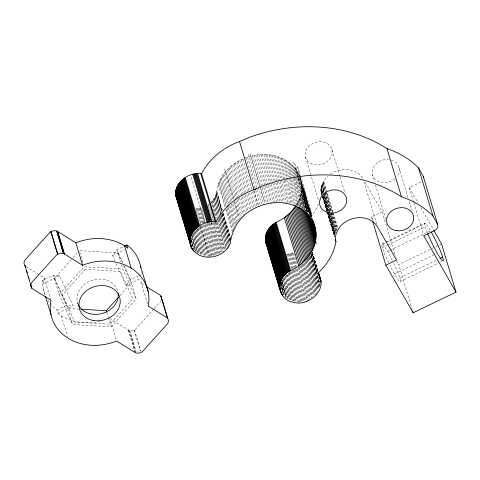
<?xml version="1.0" encoding="UTF-8"?>
<svg xmlns="http://www.w3.org/2000/svg" width="480" height="480" viewBox="0 0 480 480"><rect width="100%" height="100%" fill="white"/><g stroke="black" fill="none" stroke-linecap="round" stroke-linejoin="round"><path stroke-width="0.36" stroke-dasharray="2.4 1.8" d="M321.102 195.654A63.984 52.986 -16.7 0 0 321.534 193.542L320.922 190.452L321.192 187.254L322.386 183.75L324.708 179.61A22.302 18.468 -16.7 0 1 328.05 175.956M296.514 204.636C301.482 196.578 303.192 186.318 300.018 177.282L312.342 218.364M50.1 303.498A49.986 41.394 -16.7 0 0 54.162 307.866L56.958 309.984L57.924 313.194L73.128 305.856L59.664 275.838L53.346 275.208L42.708 280.344L42.546 281.964A49.986 41.394 -16.7 0 0 45.27 295.374M59.664 275.838L43.668 283.554L44.238 277.83L39.864 275.112M147.552 303.93L141.444 283.56L141.87 279.264M216.198 219.264L211.098 202.26C217.626 196.818 216.63 187.572 219.858 180.504C224.592 170.382 233.628 162.684 243.852 158.442M115.002 260.988L112.554 255.528L116.946 249.738L123.51 246.564M116.226 263.718L126.018 285.552L130.41 279.756L138.39 275.904M123.414 265.23L131.376 282.966L136.188 299.022L111.12 326.772L72.588 324.498L59.124 294.474L54.306 278.424L72.354 258.444M72.858 257.886L78.876 251.226M59.124 294.474L84.192 266.73L122.724 269.004L136.188 299.022M119.844 295.734L131.376 282.966M153.798 309.024L136.254 328.44A5.982 4.95 -16.7 0 1 134.406 329.862L134.166 329.982A5.982 4.95 -16.7 0 1 129.774 330.534L129.528 330.48A5.982 4.95 -16.7 0 1 128.586 330.156L109.824 318.564L116.358 340.338M154.296 308.472L160.308 301.818A5.982 4.95 -16.7 0 0 161.154 300.6M208.008 204.762L208.662 204.3L213.978 222.006M112.554 255.528L124.476 249.78M56.958 309.984L66.81 305.232L73.128 305.856M139.056 275.586L141.048 274.62L141.21 273A49.986 41.394 -16.7 0 0 141.174 271.542M126.018 285.552L140.682 278.478M413.562 201.792L409.314 187.626L420.024 182.46A5.982 4.95 -16.7 0 0 421.746 181.272M372.258 219.852L371.406 217.02L382.11 211.842L364.488 181.164M381.93 243.87L385.284 242.25M385.956 241.926L424.842 223.152M382.656 244.17L425.568 223.458M382.338 247.56L387.03 245.292M387.702 244.968L425.256 226.842M387.666 251.472L389.676 250.5M390.348 250.176L430.56 230.766M412.314 309.942L398.712 264.612L431.508 248.784M432.18 248.46L441.552 243.936M394.41 273.948L435.966 253.89M399.738 277.866L435.918 260.4M400.146 281.556L437.664 263.442M440.346 262.152L441.684 261.504M286.44 254.49L293.562 252.648M244.368 158.22C263.526 149.874 290.97 155.118 299.532 175.968M200.658 225.24L195.774 208.95L201.396 207.906L206.07 223.488M122.19 262.5L117.906 252.948L79.374 250.674L83.148 263.238M54.306 278.424L67.77 308.442L78.888 309.096M141.444 283.56L145.194 285.888M26.118 266.574L39.24 274.722M57.924 313.194L61.218 315.696A49.986 41.394 -16.7 0 0 100.11 321.528M371.406 217.02L373.992 221.526M396.498 260.754L398.712 264.612M409.314 187.626L417.834 202.512M420.798 207.69L433.398 229.698M116.946 249.738L122.76 262.698M124.29 266.112L130.41 279.756M53.346 275.208L66.81 305.232M413.772 202.5L423.762 235.794M398.874 167.202L408.012 197.658M409.074 201.198L411.84 210.408M389.346 159.648A13.752 11.388 -16.7 0 0 372.492 174.972L374.616 182.052M375.462 184.884L385.878 219.594M382.11 211.842L395.286 255.756M363.87 181.44L376.62 223.938M331.878 149.418A13.752 11.388 -16.7 0 1 314.856 164.718A13.752 11.388 -16.7 0 1 309.324 145.782A13.752 11.388 -16.7 0 1 331.878 149.418L339.954 176.334M340.164 177.042L344.844 192.624M323.886 181.674L333.024 212.13M333.234 212.844L337.698 227.718M323.532 182.148L326.082 190.644M326.934 193.476L332.46 211.896M332.67 212.604L337.56 228.894M323.196 182.628L325.746 191.124M325.962 191.832L332.124 212.376M332.334 213.084L337.224 229.374M322.884 183.114L325.434 191.616M325.65 192.324L331.596 212.154M331.812 212.862L337.122 230.568M322.596 183.612L324.93 191.4M325.146 192.108L336.618 230.358M322.326 184.116L324.66 191.904M324.876 192.612L336.138 230.154M322.08 184.626L324.204 191.706M325.056 194.544L330.156 211.542M331.002 214.374L336.102 231.372M321.852 185.142L323.976 192.228M324.192 192.936L329.928 212.058M330.144 212.766L335.88 231.888M321.654 185.664L323.778 192.75M323.988 193.458L329.514 211.872M329.73 212.58L335.676 232.41M321.474 186.192L323.388 192.564M323.598 193.272L329.124 211.692M329.976 214.524L335.502 232.938M321.324 186.72L323.232 193.092M324.084 195.93L328.758 211.512M329.61 214.344L335.346 233.466M321.192 187.254L322.89 192.918M323.742 195.75L335.214 234M322.788 193.452L321.084 187.788L322.494 193.278M322.998 194.16L334.896 233.826M323.34 196.11L327.804 210.984M328.656 213.816L334.818 234.36M320.946 188.856L322.224 193.104M323.07 195.936L327.744 211.518M327.96 212.226L334.758 234.894M320.916 189.39L322.188 193.638M323.04 196.47L327.504 211.344M327.714 212.052L334.728 235.428M320.904 189.924L322.182 194.172M322.392 194.88L327.282 211.17M327.492 211.878L334.716 235.962M320.922 190.452L322.2 194.7M322.41 195.408L327.084 210.99M327.936 213.828L334.734 236.49M320.964 190.98L322.026 194.52M322.878 197.352L327.126 211.518M327.336 212.226L334.566 236.31M321.03 191.502L321.882 194.334M322.728 197.172L326.982 211.338M327.072 211.854L334.506 236.646M321.234 192.534L321.87 194.658M322.596 197.082L326.898 211.458M327.06 211.956L334.494 236.748M305.496 157.194L318.666 201.108M297.846 167.094L300.186 174.888M300.396 175.596L312.3 215.262M296.886 165.906L299.856 175.824M300.072 176.532L311.334 214.074M299.958 177.384L312.282 218.466M298.98 174.678L312.156 218.592M301.332 182.724L311.742 217.428M298.374 173.412L299.436 176.952M299.646 177.66L311.544 217.326M301.5 184.116L311.058 215.994M297.702 172.17L299.19 177.132M299.4 177.84L310.878 216.084M301.602 185.526L310.734 215.982M294.78 163.644L310.572 216.294M301.632 186.942L310.35 215.982M296.178 169.782L298.308 176.868M298.518 177.576L309.78 215.112M301.602 188.358L309.258 213.858M293.646 162.57L308.094 210.738M295.332 168.636L297.882 177.132M298.098 177.84L308.934 213.966M301.512 189.786L308.736 213.87M294.432 167.52L307.818 212.148M301.35 191.208L307.722 212.46M302.904 197.31L307.362 212.184M316.29 241.932L317.352 245.478M293.478 166.446L296.874 177.78M297.09 178.488L307.074 211.776M301.122 192.636L306.858 211.758M292.464 165.402L306.702 212.862M300.834 194.058L305.934 211.056M291.408 164.406L305.646 211.86M300.48 195.474L304.938 210.348M290.298 163.446L294.546 177.612M294.756 178.32L304.746 211.608M300.06 196.884L303.882 209.634M289.134 162.528L303.588 210.69M299.58 198.288L302.556 208.206M287.934 161.652L292.818 177.942M293.034 178.65L302.382 209.814M299.034 199.674L301.374 207.468M286.68 160.824L301.134 208.986M298.428 201.054L300.132 206.718M285.39 160.038L299.628 207.498M297.762 202.41L299.04 206.664M312.486 252.594L318.036 271.254M312.402 252.558L317.928 270.972M312.288 252.522L318.024 271.65M312.138 252.498L317.88 271.62M284.058 159.306L289.794 178.428M290.01 179.136L298.506 207.468M311.958 252.474L317.7 271.596M311.964 253.164L317.484 271.578M297.036 203.754L297.678 205.878M311.934 253.854L317.454 272.268M311.658 253.842L317.184 272.256M311.484 253.842L317.01 272.256M311.352 253.824L316.878 272.238M318.36 277.2L320.49 284.28M282.69 158.616L296.928 206.076M311.436 255.228L316.752 272.934M317.598 275.766L320.148 284.268M311.07 255.21L319.782 284.25M310.878 255.894L319.806 285.642M281.28 157.98L295.734 206.142M310.446 255.87L319.8 287.034M310.2 256.548L319.548 287.712M309.708 256.512L319.272 288.384M279.84 157.392L286.428 179.352M286.638 180.06L294.288 205.554M309.396 257.178L318.96 289.05M309.06 257.832L318.624 289.71M278.37 156.858L285.168 179.52M285.378 180.228L292.818 205.02M308.478 257.772L318.258 290.358M308.088 258.408L317.862 290.994M276.864 156.372L291.318 204.54M307.662 259.038L317.436 291.618M307.212 259.65L316.986 292.23M306.738 260.25L316.512 292.836M275.334 155.94L282.558 180.024M282.774 180.732L289.788 204.108M306.24 260.838L316.224 294.126M305.712 261.408L315.702 294.702M273.78 155.568L288.228 203.73M305.16 261.966L314.94 294.546M304.59 262.506L314.364 295.086M272.202 155.244L279.852 180.744M280.068 181.452L286.656 203.406M304.206 263.736L313.77 295.608M303.378 263.532L313.152 296.112M270.606 154.974L278.466 181.182M278.682 181.89L285.054 203.142M302.742 264.012L312.516 296.598M302.088 264.48L312.078 297.768M268.992 154.764L277.068 181.68M277.278 182.388L283.44 202.926M301.416 264.924L311.4 298.212M300.936 266.052L310.5 297.93M267.36 154.608L275.646 182.232M275.862 182.94L281.808 202.77M300.018 265.746L310.002 299.034M299.292 266.124L309.072 298.704M265.716 154.506L280.17 202.674M298.77 267.186L308.76 300.48M293.772 253.356L296.958 263.976M298.02 267.522L308.01 300.81M264.066 154.464L278.514 202.626M292.8 252.954L296.622 265.704M297.474 268.536L307.248 301.116M262.404 154.47L271.116 183.516M271.326 184.224L276.852 202.638M292.026 253.236L306.48 301.398M291.246 253.494L295.71 268.368M295.92 269.076L305.7 301.656M260.736 154.542L269.448 183.582M269.664 184.29L275.19 202.704M290.46 253.728L294.924 268.602M295.134 269.31L304.908 301.89M289.662 253.932L293.7 267.39M294.552 270.222L304.116 302.094M259.068 154.662L267.996 184.41M268.206 185.118L273.522 202.83M288.864 254.112L303.312 302.274M288.06 254.268L302.508 302.43M257.4 154.842L266.538 185.298M266.754 186.006L271.854 203.004M287.25 254.394L291.924 269.976M292.14 270.684L301.488 301.848M291.54 271.494L300.678 301.95M255.738 155.076L264.876 185.532M265.086 186.24L270.186 203.238M290.73 271.566L299.868 302.022M290.13 272.322L299.058 302.07M289.32 272.34L298.248 302.088M254.076 155.364L268.524 203.526M289.314 272.694L289.734 274.11M288.726 273.036L297.438 302.082M288.138 273.714L296.64 302.046M252.426 155.706L261.774 186.87M261.984 187.584L266.874 203.874M287.556 274.356L295.842 301.98M286.98 274.974L295.056 301.89M286.77 274.926L287.19 276.342M250.2 153.696L264.648 201.864M250.782 156.102L260.13 187.272M260.346 187.98L265.23 204.27M286.2 274.86L294.06 301.068M285.642 275.424L293.292 300.924M285.09 275.964L292.74 301.464M248.46 154.182L258.234 186.762M258.444 187.47L263.604 204.72M284.766 277.182L291.78 300.558M284.238 277.668L291.042 300.336M247.536 157.062L257.1 188.934M257.316 189.642L261.99 205.224M283.728 278.13L290.316 300.09M283.236 278.568L289.608 299.814M282.966 279.684L288.918 299.514M245.946 157.614L255.504 189.492M255.72 190.2L260.394 205.782M282.504 280.068L288.24 299.196M282.06 280.434L287.586 298.848M281.904 281.598L285.942 295.056M282.06 282.186L286.944 298.482M254.142 190.806L258.816 206.388M281.442 281.796L286.326 298.086M281.472 282.192L282.744 286.446M253.752 190.668L257.79 204.126M281.484 283.506L285.732 297.672M281.424 283.614L283.974 292.116M281.394 283.788L283.728 291.582M281.118 283.782L285.156 297.24M280.782 284.034L284.394 296.07M242.814 158.88L252.378 190.752M252.588 191.46L257.268 207.042M280.89 285.678L283.656 294.888M280.812 286.602L283.362 295.098M280.758 287.502L281.82 291.042M241.29 159.588L250.212 189.336M251.064 192.168L255.738 207.75M239.79 160.338L249.348 192.216M249.564 192.924L254.238 208.506M238.32 161.142L252.768 209.31M236.88 161.988L245.802 191.736M246.654 194.574L251.328 210.156M235.476 162.882L244.824 194.046M245.04 194.754L249.924 211.044M234.108 163.818L243.462 194.982M243.672 195.69L248.562 211.98M232.782 164.79L242.13 195.954M242.346 196.668L247.23 212.958M231.492 165.81L240.204 194.85M241.056 197.682L245.94 213.972M230.25 166.86L239.382 197.322M239.598 198.03L244.698 215.028M229.044 167.952L237.972 197.7M238.182 198.414L243.498 216.12M227.892 169.08L236.82 198.828M237.03 199.536L242.34 217.248M226.788 170.238L235.71 199.992M235.926 200.7L241.236 218.406M225.732 171.432L234.018 199.056M234.87 201.888L240.18 219.6M224.538 168.816L238.986 216.978M224.724 172.656L232.8 199.572M233.652 202.404L239.178 220.818M223.776 173.904L231.852 200.82M232.698 203.652L238.224 222.066M222.876 175.182L231.378 203.514M231.588 204.222L237.33 223.344M222.036 176.478L229.896 202.686M230.748 205.518L236.484 224.646M221.25 177.798L228.9 203.298M229.752 206.136L235.704 225.966M220.524 179.142L228.39 205.35M228.6 206.058L234.978 227.31M219.858 180.504L227.724 206.712M227.934 207.42L234.312 228.666M219.258 181.878L226.908 207.378M227.118 208.086L233.706 230.04M218.712 183.27L225.726 206.64M226.572 209.472L233.16 231.432M218.262 184.578L225.486 208.662M225.696 209.37L232.71 232.746M216.804 191.454L222.966 211.992M223.182 212.7L231.042 238.908M216.726 192.018L222.246 210.438M223.098 213.27L230.322 237.354M216.594 192.714L221.904 210.42M222.756 213.252L230.832 240.168M216.432 193.404L221.742 211.11M222.594 213.942L230.88 241.566M216.24 194.088L221.34 211.092M222.186 213.924L230.688 242.256M216.012 194.772L221.112 211.77M221.964 214.602L230.25 242.226M215.76 195.45L221.286 213.864M221.496 214.572L230.208 243.612M215.478 196.122L220.998 214.536M221.214 215.244L229.71 243.576M215.16 196.782L220.686 215.202M220.896 215.91L229.614 244.95M214.818 197.442L219.708 213.732M220.554 216.564L229.056 244.896M214.446 198.084L219.336 214.374M220.182 217.212L228.894 246.252M214.044 198.72L219.36 216.426M219.57 217.134L228.498 246.888M213.618 199.344L218.508 215.634M219.36 218.472L228.072 247.512M213.168 199.956L218.052 216.246M218.904 219.084L227.616 248.124M212.688 200.556L217.572 216.846M218.424 219.678L227.136 248.718M212.178 201.138L217.704 219.558M217.92 220.266L226.632 249.306M211.65 201.708L216.54 217.998M217.602 221.544L225.678 248.46M217.26 222.804L225.12 249.012M216.474 222.63L224.544 249.546M215.658 222.444L223.95 250.068M215.04 222.942L223.752 251.982M214.188 222.714L222.69 251.046M208.218 205.47L222.03 251.508M212.64 222.906L221.352 251.946M211.734 222.618L220.662 252.366M211.218 222.27L211.854 224.394M211.026 223.014L220.164 253.476M210.3 223.392L219.228 253.14M209.352 223.032L218.49 253.488M208.602 223.362L217.74 253.818M207.624 222.954L217.398 255.54M207.066 223.944L216.63 255.816M206.286 224.196L215.844 256.068M200.604 208.134L205.284 223.716M205.494 224.424L215.058 256.296M191.22 177.372L205.668 225.54M199.812 208.332L204.06 222.504M204.912 225.336L214.26 256.5M199.008 208.512L213.456 256.674M198.204 208.662L212.652 256.824M197.394 208.782L201.642 222.948M202.494 225.78L211.842 256.95M196.584 208.878L201.468 225.168M201.684 225.876L211.032 257.046M200.874 225.948L210.012 256.404M200.406 226.314L208.908 254.646M200.274 226.698L209.202 256.446M199.68 227.418L208.392 256.458M198.876 227.406L207.588 256.446M198.288 228.072L206.784 256.404M197.706 228.714L205.992 256.338M197.598 228.744L198.024 230.16M197.13 229.332L204.99 255.54M196.56 229.92L204.21 255.414M196.002 230.478L203.442 255.27M195.456 231.012L202.68 255.096M194.922 231.522L201.936 254.892M194.4 232.002L201.198 254.67M193.89 232.458L200.478 254.418M193.608 233.598L199.77 254.136M193.134 234.006L199.08 253.836M192.672 234.384L198.408 253.512M192.444 235.452L197.754 253.158M192.024 235.788L197.124 252.786M192.042 237.516L196.296 251.682M191.664 237.81L195.912 251.976M191.304 238.074L195.132 250.824M191.394 239.742L194.586 250.368M191.082 239.97L194.058 249.888M190.8 240.18L193.35 248.676M190.752 241.08L192.234 246.036M117.906 252.948L120.63 262.02M121.47 264.816L122.724 269.004M134.406 329.862L140.724 350.934M134.166 329.982L140.49 351.054M129.774 330.534L136.098 351.606M129.528 330.48L135.852 351.552M128.586 330.156L135.33 352.632M128.364 330.048L135.108 352.53M106.722 312.114L108.192 316.998M108.402 317.694L111.12 326.772M77.628 302.82L78.054 304.242M67.77 308.442L72.588 324.498M61.218 315.696L67.542 336.768M44.238 277.83L50.556 298.902M42.708 280.344L43.668 283.554M43.314 289.176L45.024 294.888M318.432 204.006A63.984 52.986 -16.7 0 1 311.712 215.856M330.348 174.156A22.302 18.468 -16.7 0 1 363.018 178.608M391.344 160.092A13.752 11.388 -16.7 0 1 396.678 176.874M394.914 178.722A13.752 11.388 -16.7 0 1 372.492 174.972M427.464 232.944A20.928 2.22 64.2 0 1 430.908 231.372M393.78 263.268A20.928 2.232 64.2 0 1 397.992 279.606L397.746 279.264A20.928 2.232 64.2 0 1 389.73 265.11M388.65 262.896A20.928 2.232 64.2 0 1 381.828 243.954A20.928 2.232 64.2 0 1 391.62 258.846L391.986 259.578A20.928 2.232 64.2 0 1 392.346 260.31M78.084 304.098A20.928 17.328 -16.7 0 1 92.22 280.29A20.928 17.328 -16.7 0 1 117.87 291.336M49.212 302.328A49.986 41.394 -16.7 0 1 47.214 299.268M85.368 269.346L62.478 294.672L74.772 322.08L109.95 324.156L132.834 298.824L120.54 271.416L85.368 269.346"/><path stroke-width="0.72" d="M177.312 199.992C170.136 185.568 187.65 171.06 201.576 173.838L201.75 173.484A63.984 52.986 -16.7 0 1 239.526 141.492L249.63 137.28A144.27 119.466 -16.7 0 1 386.988 148.632A90.636 75.054 -16.7 0 1 418.512 167.886L422.898 175.542A5.982 4.95 -16.7 0 1 423.432 177.906M335.184 239.082L335.982 241.704A63.984 52.986 -16.7 0 1 318.33 272.862L317.436 273.672C329.634 288.654 308.514 307.386 292.95 302.172C276.252 299.268 276.15 276.792 290.61 270.576C305.226 264.03 317.526 248.976 315.948 232.284C314.91 219.45 304.776 208.848 292.818 205.02C279.138 200.388 263.574 202.68 251.328 210.156C239.088 217.032 231.894 229.974 230.208 243.612C224.898 256.608 206.04 261.678 195.222 252.492C180.576 238.794 199.764 218.688 216.03 222L216.198 221.652A63.984 52.986 -16.7 0 1 253.974 189.66L264.084 185.442A144.258 119.454 -16.7 0 1 401.436 196.794A90.624 75.048 -16.7 0 1 432.96 216.048L437.346 223.704A5.982 4.95 -16.7 0 1 434.472 230.622L423.762 235.794L456 292.098L413.16 312.78L385.86 265.188L372.684 221.274M267.09 245.724C262.314 237.144 267.996 226.464 276.156 222.414C284.046 218.574 291.276 213.006 295.974 205.506M81.108 309.228L106.302 310.716L118.338 297.396M24.768 265.32A5.982 4.95 -16.7 0 1 25.368 259.572L49.428 232.95A5.982 4.95 -16.7 0 1 50.814 231.792L51.042 231.654A5.982 4.95 -16.7 0 1 56.634 231.054L56.868 231.138A5.982 4.95 -16.7 0 1 57.528 231.45L75.858 242.826A49.986 41.394 -16.7 0 1 124.458 245.694L127.758 248.196L126.798 244.98L124.824 245.934M31.644 287.976A5.982 4.95 -16.7 0 1 32.112 282.048L56.166 255.426A5.982 4.95 -16.7 0 1 57.558 254.268L57.786 254.136A5.982 4.95 -16.7 0 1 63.378 253.53L63.612 253.614A5.982 4.95 -16.7 0 1 64.272 253.932L82.602 265.302A49.986 41.394 -16.7 0 1 148.188 306.036L166.308 317.292A5.982 4.95 -16.7 0 1 167.658 318.546L167.784 318.732A5.982 4.95 -16.7 0 1 167.052 324.294L142.998 350.916A5.982 4.95 -16.7 0 1 141.15 352.338L140.91 352.458A5.982 4.95 -16.7 0 1 136.518 353.016L136.272 352.956A5.982 4.95 -16.7 0 1 135.33 352.632L116.568 341.04A49.986 41.394 -16.7 0 1 50.982 300.306L32.286 288.636A5.982 4.95 -16.7 0 1 31.794 288.15L30.804 285.168M385.86 265.188L396.558 260.004L377.466 226.776A22.302 18.468 -16.7 0 0 359.142 217.65A22.302 18.468 -16.7 0 0 339.162 227.778C336.912 231.954 333.978 236.772 335.982 241.704M439.938 258.462L442.614 257.166M256.344 188.832L253.974 189.66L239.526 141.492M146.442 286.668L159.564 294.816A5.982 4.95 -16.7 0 1 160.914 296.07L167.784 318.732M126.798 244.98L129.594 247.098A49.986 41.394 -16.7 0 1 140.826 267.924M178.014 201.174L177.648 200.592L178.284 202.716M433.77 230.346L441.552 243.936L456 292.098M423.252 176.358L437.706 224.52M418.512 167.886L432.96 216.048M386.988 148.632L401.436 196.794M412.74 311.364L413.16 312.78M313.344 221.76L315.252 228.132M313.002 221.004L315.552 229.5M312.582 220.008L313.434 222.84M312.594 220.26L315.78 230.886M312.396 220.158L312.822 221.574M312.12 219.534L315.948 232.284M311.586 218.814L316.05 233.688M310.986 218.106L316.086 235.104M310.206 216.528L310.632 217.944M310.104 216.69L316.056 236.526M309.162 215.286L315.96 237.948M308.364 214.584L315.798 239.376M307.284 213.18L315.576 240.804M306.36 212.472L315.282 242.226M305.364 211.77L314.928 243.642M304.308 211.05L314.508 245.052M303.192 210.33L314.028 246.45M301.8 208.884L313.482 247.842M300.552 208.134L312.882 249.216M299.25 207.372L312.216 250.578M318.438 272.424L320.772 280.218M318.564 273.096L320.904 280.89M318.45 273.066L321 281.562M318.516 273.744L321.066 282.246M319.398 277.266L320.034 279.39M298.098 207.294L311.49 251.916M296.676 206.49L310.704 253.242M295.41 206.376L309.864 254.538M294.516 207.648L308.964 255.816M293.562 208.902L308.016 257.064M292.56 210.12L307.008 258.288M291.504 211.314L305.952 259.476M290.4 212.472L304.848 260.64M289.242 213.6L303.696 261.768M288.042 214.692L302.49 262.86M286.8 215.748L301.248 263.91M285.51 216.762L299.958 264.93M284.28 217.668L298.728 265.83M276.156 222.414L290.61 270.576M275.52 222.774L289.968 270.936M274.83 223.194L289.278 271.362M274.158 223.638L288.606 271.806M273.498 224.106L287.952 272.268M272.862 224.586L287.316 272.754M272.25 225.09L286.698 273.258M271.656 225.612L286.104 273.78M271.08 226.152L285.534 274.32M270.534 226.71L284.982 274.872M270.006 227.28L284.454 275.448M269.508 227.868L283.956 276.03M269.028 228.468L283.482 276.636M268.578 229.08L283.032 277.248M268.158 229.71L282.606 277.872M267.762 230.346L282.216 278.508M267.396 230.994L281.844 279.156M267.06 231.648L281.508 279.816M266.748 232.314L281.196 280.482M266.472 232.986L280.92 281.154M266.22 233.664L280.668 281.832M266.004 234.348L280.452 282.516M265.812 235.038L280.266 283.2M265.656 235.728L280.104 283.89M265.53 236.418L279.984 284.586M265.44 237.114L279.888 285.276M265.374 237.804L279.828 285.972M282.222 294.21L282.648 295.626M265.344 238.494L279.792 286.662M281.4 292.23L282.246 295.062M265.344 239.184L279.798 287.352M272.742 264.024L273.378 266.148M278.052 281.73L279.114 285.276M279.966 288.108L280.602 290.232M281.238 292.356L281.88 294.48M265.38 239.874L280.476 290.346M280.902 291.762L281.538 293.886M265.446 240.552L281.226 293.28M265.542 241.23L280.944 292.656M265.668 241.902L280.692 292.02M201.576 173.838L216.03 222M200.802 173.814L215.25 221.976M197.592 173.706L212.04 221.874M196.782 173.748L211.23 221.916M195.972 173.82L210.42 221.982M195.156 173.91L209.61 222.078M194.352 174.036L208.8 222.198M193.542 174.186L207.996 222.348M192.744 174.36L207.192 222.528M185.226 177.498L199.674 225.66M184.548 177.936L198.996 226.098M183.888 178.398L198.336 226.56M183.246 178.878L197.7 227.04M182.628 179.376L197.082 227.544M182.034 179.898L196.482 228.06M181.458 180.432L195.906 228.6M180.9 180.984L195.354 229.152M180.372 181.554L194.82 229.722M179.868 182.142L194.316 230.304M179.388 182.736L193.836 230.904M178.932 183.348L193.386 231.516M178.506 183.972L192.954 232.14M178.104 184.608L192.558 232.776M177.732 185.256L192.186 233.418M177.39 185.91L191.844 234.078M177.078 186.576L191.526 234.738M176.796 187.248L191.244 235.41M176.538 187.926L190.986 236.088M176.316 188.604L190.764 236.772M176.124 189.294L190.572 237.456M175.962 189.984L190.41 238.146M175.83 190.674L190.278 238.842M175.728 191.37L190.182 239.532M192.852 249.042L193.278 250.458M175.662 192.06L190.11 240.228M175.626 192.756L190.074 240.918M192.036 247.92L192.462 249.336M175.62 193.446L190.074 241.608M179.136 205.548L179.772 207.672M184.446 223.254L185.514 226.8M186.36 229.632L186.996 231.756M190.188 242.382L192.096 248.754M175.65 194.13L190.098 242.292M175.71 194.814L191.76 248.16M175.8 195.492L191.454 247.548M175.926 196.158L191.178 246.924M160.914 296.07L167.658 318.546M140.442 265.788L148.146 291.48M124.458 245.694L131.202 268.17M106.302 310.716L106.722 312.114M75.858 242.826L82.602 265.302M57.738 231.576L64.482 254.052M57.528 231.45L64.272 253.932M56.868 231.138L63.612 253.614M56.634 231.054L63.378 253.53M51.042 231.654L57.786 254.136M50.814 231.792L57.558 254.268M45.456 296.316L51.024 314.868M25.68 267.78L25.05 265.674A5.982 4.95 -16.7 0 0 25.206 265.842M26.526 270.594L27.156 272.7M28.422 276.912L29.052 279.018M30.318 283.236L31.794 288.15M24.9 265.5L28.488 277.44M28.908 278.844L29.958 282.36M431.256 231.99A20.928 2.22 64.2 0 1 443.028 260.856A20.928 2.22 64.2 0 1 427.728 233.598M161.04 296.256A5.982 4.95 -16.7 0 1 161.61 299.268M118.23 293.352A20.928 17.328 -16.7 0 1 102.306 313.446A20.928 17.328 -16.7 0 1 78.36 304.722M329.304 212.88A13.752 11.388 -16.7 0 0 346.326 197.586A13.752 11.388 -16.7 0 0 323.778 193.944A13.752 11.388 -16.7 0 0 329.304 212.88M396.3 230.658A13.752 11.388 -16.7 0 0 413.328 215.364A13.752 11.388 -16.7 0 0 390.774 211.722A13.752 11.388 -16.7 0 0 396.3 230.658M93.162 320.43A20.928 17.328 -16.7 0 0 119.796 297.762A20.928 17.328 -16.7 0 0 85.794 291.324A20.928 17.328 -16.7 0 0 93.162 320.43"/></g></svg>
